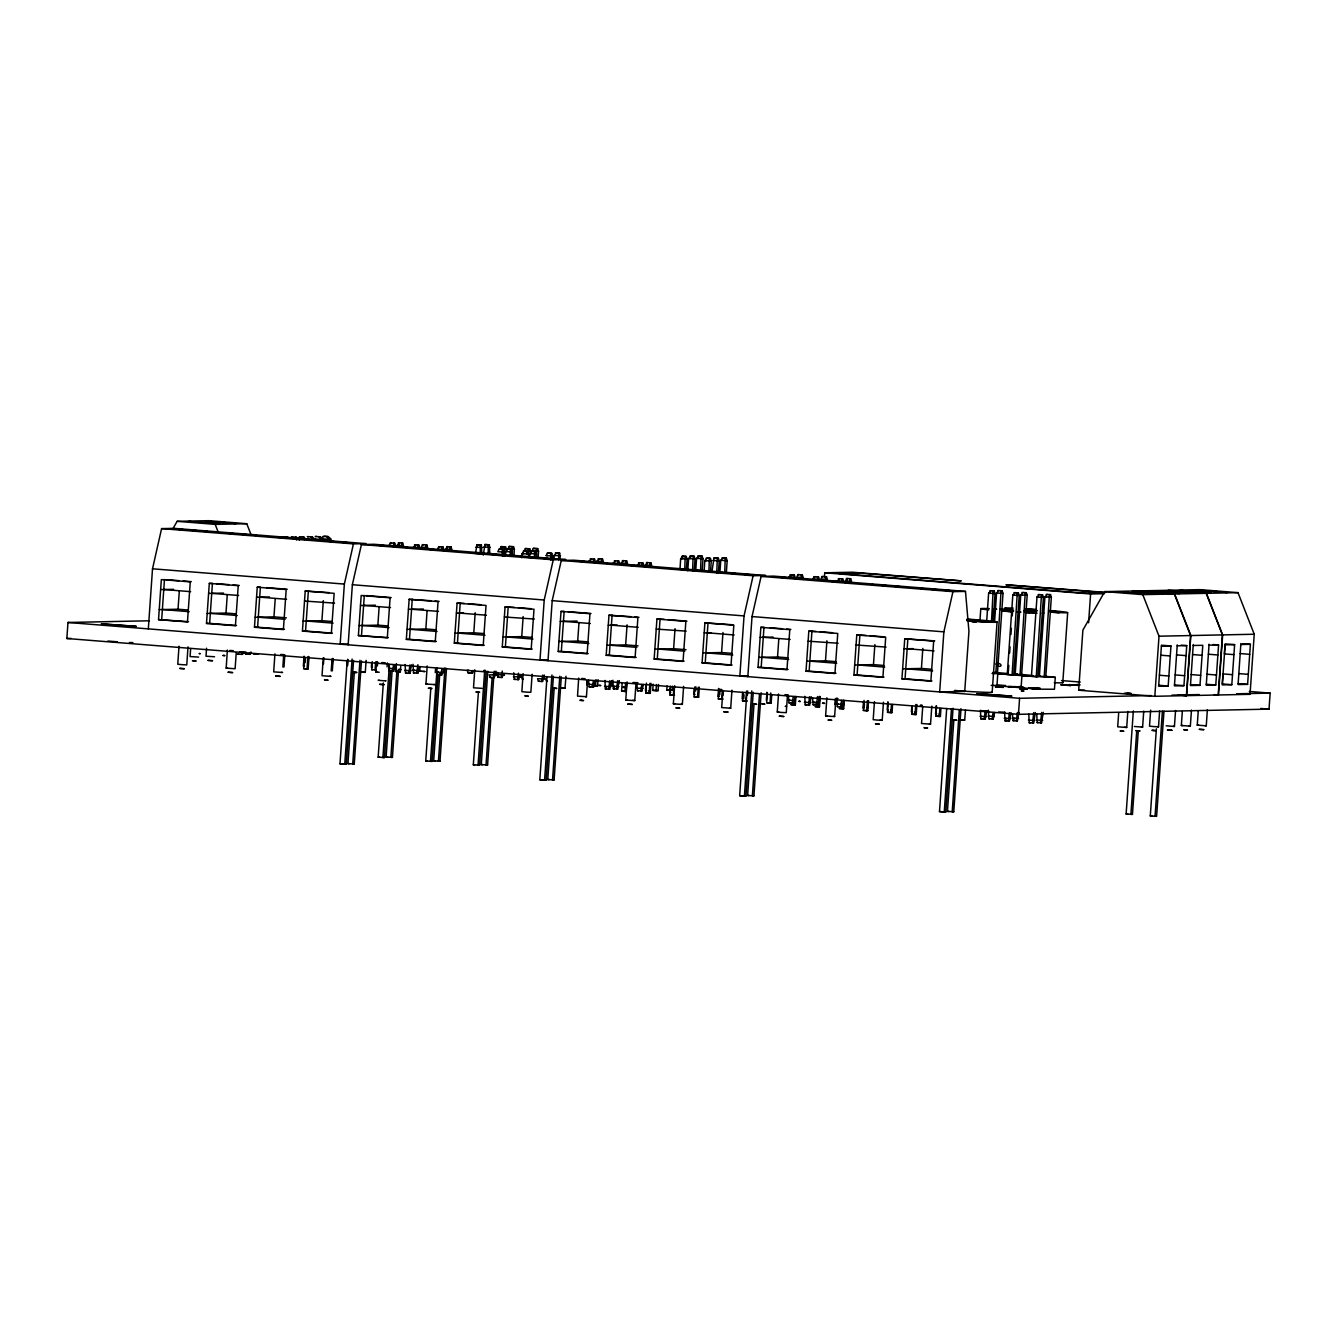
<?xml version="1.0" encoding="UTF-8"?>
<svg xmlns="http://www.w3.org/2000/svg" width="1337" height="1337" viewBox="0 0 1337 1337"><rect width="100%" height="100%" fill="white"/><g stroke="black" fill="none" stroke-linecap="round" stroke-linejoin="round"><path stroke-width="1.5" d="M1249.326 691.446L1270.15 693.118L1269.03 709.128L1018.46 714.326L66.85 638.501L67.97 622.474L149.41 620.786M148.323 628.875L152.518 568.793L161.593 528.616L174.128 528.349L365.97 543.641L353.436 543.892L161.593 528.616M158.535 619.616L161.342 579.573L190.272 581.879L187.464 621.922L158.535 619.616L188.534 621.705M161.677 619.566L164.468 579.506M159.237 609.605L178.038 609.221L179.292 591.188M188.016 646.857L186.762 664.89L182.016 664.673L177.754 664.238L179.024 646.222M198.628 657.085L190.088 656.551L190.656 648.545M206.5 623.443L209.307 583.383L212.433 583.316L209.625 623.376L206.5 623.443L235.429 625.749L238.237 585.69L209.307 583.383M214.538 656.768L206.015 656.216L206.566 648.211M207.202 613.432L225.986 613.048L227.257 595.015M236.231 652.707L235.111 668.734L226.187 668.132L227.357 650.066M254.465 627.27L257.256 587.21L260.397 587.144L257.59 627.203L254.465 627.27L283.394 629.577L286.185 589.517L257.256 587.21M255.166 617.259L273.951 616.858L275.221 598.842M281.539 672.344L282.592 672.478L273.684 671.876L274.937 653.86M283.711 654.963L282.876 666.979L283.979 666.962L284.831 654.946M305.22 591.038L334.15 593.344L331.359 633.387L302.429 631.081L305.22 591.038L329.019 592.609M302.429 631.081L305.555 631.031L308.362 590.971M304.051 656.2L303.349 666.21L304.468 666.194M308.997 656.868L308.162 668.884L307.042 668.901L303.649 668.634L304.485 656.617M305.187 662.6L305.471 658.606M307.042 668.901L307.878 656.885M308.128 662.467L308.546 656.45M303.131 621.07L321.916 620.686L323.32 600.664M329.888 676.204L331.024 676.372L322.016 675.737L323.287 657.704M323.47 663.804L323.888 657.787M332.044 658.823L331.208 670.84L332.328 670.806L333.164 658.79M332.295 664.389L332.729 658.372M353.436 543.892L344.361 584.085L340.166 644.167L348.522 643.999M353.553 660.428L346.3 764.162L344.745 764.196L339.982 763.811L347.185 660.729M348.155 644.802L352.366 584.72L361.425 544.527L373.959 544.276L565.802 559.551L553.267 559.819L361.425 544.527M347.202 665.308L347.62 659.308M347.637 665.726L348.055 659.726M344.745 764.196L352.099 659.041M361.475 660.913L354.255 763.995L347.938 763.644L354.322 672.377M358.383 635.543L361.174 595.483L390.103 597.789L387.312 637.849L358.383 635.543L388.365 637.615M361.508 635.476L364.316 595.433M359.954 660.294L352.701 764.029L354.255 763.995M362.895 672.244L365.285 672.344L366.121 660.328M371.653 663.236L371.368 667.23L372.488 667.213M375.613 661.915L375.062 669.921L376.182 669.904L371.669 669.653L372.238 661.648M359.085 625.532L377.87 625.148L379.123 607.115M379.24 672.26L375.864 671.993L376.566 661.982M376.449 665.893L376.733 661.899M377.402 665.96L377.669 661.965M390.571 670.405L384.471 757.544L378.154 757.193L383.335 682.973M387.078 666.879L387.362 662.901M388.749 664.372L389.318 670.94L393.696 671.191L395.167 664.723M389.401 664.79L382.9 757.578L384.471 757.544M398.476 670.79L392.426 757.377L386.109 757.026L392.192 669.904M393.579 664.756L392.61 671.207L393.696 671.191M395.819 665.157L395.535 669.168L396.654 669.135M400.766 665.826L400.348 671.826L395.836 671.575L396.404 663.57M396.955 670.272L390.855 757.41L392.426 757.377M409.139 599.31L438.068 601.617L435.26 641.676L406.331 639.37L409.139 599.31L430.865 600.731M405.111 664.472L405.529 673.029L409.907 673.28L411.529 664.823M406.331 639.37L409.473 639.303L412.264 599.243M409.941 664.857L408.821 673.296L409.907 673.28M413.066 664.305L413.501 672.879L417.863 673.113L419.35 666.645M417.896 664.69L416.776 673.129L417.863 673.113M424.832 671.525L419.718 671.09L419.985 667.079M407.033 629.359L425.834 628.958L427.088 610.942M433.806 684.477L434.859 684.611L425.935 684.009L427.205 665.993M438.152 674.199L432.052 761.338L425.734 760.987L430.781 688.822M435.277 672.712L435.561 668.734M437.099 668.216L430.481 761.371L432.052 761.338M446.491 668.383L440.007 761.171L433.689 760.82L439.773 673.698M441.929 668.6L440.943 675.051L443.232 672.544L443.516 668.584M444.97 667.848L438.436 761.204L440.007 761.171M457.104 603.137L486.033 605.444L483.225 645.487L454.296 643.181L457.104 603.137L464.357 603.405M454.296 643.181L457.438 643.13L460.229 603.071M475.454 553.418L471.393 552.799L503.414 555.089L475.454 553.418L477.042 544.694L481.404 544.944L481.821 553.652M454.998 633.17L473.799 632.785L475.187 612.764M480.234 553.685L480.317 544.961L477.042 544.694M482.039 688.354L473.515 687.803L474.785 669.787M483.209 555.156L484.997 544.527L489.359 544.777L489.777 553.485M486.167 671.776L479.632 765.115L473.315 764.781L478.362 692.616M488.189 553.518L488.272 544.794L484.997 544.527M484.696 670.322L478.061 765.148L479.632 765.115M493.788 676.305L487.587 764.965L481.27 764.614L487.788 671.258M492.116 677.859L486.016 764.998L487.587 764.965M494.339 671.224L493.37 677.675L495.659 675.168L495.927 671.191M502.394 556.192L502.328 549.507L499.035 549.24L497.832 551.73L504.266 552.081L503.982 556.159M504.4 555.607L504.5 546.883L501.208 546.616L500.005 549.106L506.422 549.457L505.57 546.866L501.208 546.616M505.503 555.64L505.787 551.563L508.077 549.056M505.068 606.948L533.998 609.254L531.19 649.314L502.261 647.008L505.068 606.948L514.394 607.382M502.294 671.057L501.325 677.508L503.614 675.001M510.35 556.025L510.283 549.34L507.007 549.089M502.261 647.008L505.386 646.941L508.194 606.898M511.937 555.991L512.221 551.914L511.369 549.323L510.283 549.34M512.355 555.44L512.455 546.716L509.163 546.465L507.96 548.939L514.377 549.29L513.96 555.407M520.394 674.5L518.622 679.58L514.244 679.346L513.675 672.778M521.731 557.73L522.015 553.652L524.288 551.145M518.505 673.163L517.536 679.614L518.622 679.58M502.963 636.997L521.748 636.613L523.151 616.574M528.583 557.529L528.667 548.805L525.374 548.554L524.171 551.045L530.588 551.396L529.753 548.788L525.374 548.554M529.686 557.562L529.97 553.501L532.26 550.978M532.126 674.283L530.856 692.299L526.11 692.098L521.865 691.664L523.118 673.631M534.516 557.947L534.449 551.262L531.173 551.011M536.104 557.913L536.388 553.852L535.535 551.245L534.449 551.262M536.538 557.362L536.622 548.655L533.329 548.387L532.126 550.877L538.544 551.228L538.126 557.328M553.267 559.819L544.209 600.012L539.998 660.094L548.354 659.91M542.688 675.085L541.702 681.536L543.992 679.029L544.276 675.051M550.727 560.036L550.677 553.368L547.385 553.1L546.181 555.59L552.599 555.941L552.315 560.002M553.852 559.484L554.136 555.423L556.426 552.916L559.702 553.167L560.27 559.852M553.401 676.355L546.148 780.089L544.577 780.123L539.814 779.738L547.034 676.656M548.003 660.729L552.198 600.647L561.273 560.454L573.79 560.203L765.633 575.478L753.115 575.746L561.273 560.454M558.682 559.885L558.632 553.2L555.34 552.933M544.577 780.123L551.93 674.968M561.306 676.84L554.103 779.922L547.769 779.571L554.153 688.288C549.657 687.719 562.125 688.806 554.203 688.288M558.214 651.47L561.022 611.41L564.147 611.343L561.339 651.403L558.214 651.47L587.144 653.776L589.951 613.716L561.022 611.41M559.785 676.221L552.532 779.956L554.103 779.922M565.116 688.271L560.621 687.937L564.999 688.271L565.952 676.255M558.916 641.459L577.701 641.058L578.971 623.042M587.561 680.7L586.442 696.727L577.517 696.126L578.687 678.06M586.776 684.778L587.06 680.817M595.015 680.65L593.528 687.101L589.166 686.867L588.581 680.299M593.427 680.683L592.441 687.134L593.528 687.101M598.04 679.597L597.606 685.781L592.241 685.563L595.567 685.831L596.001 679.647M608.97 615.237L637.899 617.544L635.108 657.587L606.179 655.297L608.97 615.237L630.713 616.658M611.36 680.75L609.739 689.19L605.377 688.956L604.942 680.399M606.179 655.297L609.304 655.23L612.112 615.17M609.772 680.784L608.669 689.223L609.739 689.19M611.911 681.369L611.611 685.497L609.588 685.547M619.315 680.583L617.694 689.04L613.332 688.789L612.898 680.232M617.727 680.617L616.624 689.056L617.694 689.04M626.669 683.391L626.1 691.396L624.997 691.43L621.605 691.145L622.173 683.14M606.881 645.27L625.666 644.885L627.07 624.864M624.997 691.43L625.549 683.408M636.044 682.555L634.774 700.588L630.028 700.371L625.783 699.936L627.036 681.92M643.348 684.494L641.877 690.962L637.498 690.728L636.93 684.143M641.76 684.527L640.791 690.978L641.877 690.962M645.888 684.644L645.47 690.661L646.59 690.644M650.985 683.307L650.283 693.318L649.164 693.351L645.771 693.084L646.473 683.073M649.164 693.351L649.866 683.341M656.935 619.048L685.864 621.354L683.057 661.414L654.144 659.108L656.935 619.048L664.205 619.315M658.523 684.477L658.088 690.611L656.049 690.644L652.723 690.377L653.158 684.193M654.144 659.108L657.269 659.041L660.077 618.998M656.049 690.644L656.484 684.511M672.444 686.182L672.143 690.31L670.121 690.36L666.779 690.093L667.079 685.965M669.954 688.588L669.67 692.583L670.79 692.566M670.121 690.36L670.405 686.232M669.954 695.006L674.45 695.257L669.954 695.006L670.372 688.99M654.829 649.097L673.631 648.712L675.035 628.674M680.015 568.927L703.245 571.016L671.241 568.726L680.015 568.927L680.667 558.716L682.956 556.209L686.249 556.459L687.101 559.067L686.382 569.244M673.33 695.273L673.898 687.268M683.625 686.349L682.355 704.365L677.608 704.164L673.363 703.73L674.617 685.697M684.795 569.278L685.162 556.493L681.887 556.225M687.77 570.765L688.622 558.548L690.911 556.042L694.204 556.309L695.056 558.899L694.204 571.116M692.616 571.15L693.118 556.326L689.842 556.058M695.725 570.598L696.577 558.381L698.867 555.874L702.159 556.142L703.011 558.732L702.159 570.949M700.571 570.983L701.073 556.159L697.797 555.891M694.271 688.505L693.853 694.521L694.956 694.488M699.351 687.168L698.649 697.179L697.53 697.195L694.154 696.928L694.856 686.917M695.691 690.895L695.959 686.9M704.131 570.815L704.85 560.638L707.139 558.131L710.415 558.398L711.267 560.988L710.549 571.166M697.53 697.195L698.232 687.185M704.9 622.875L733.829 625.181L731.021 665.241L702.092 662.935L704.9 622.875L732.826 624.78M708.961 571.2L709.329 558.415L706.053 558.147M702.092 662.935L705.234 662.868L708.025 622.808M712.086 570.648L714.008 557.98L718.37 558.231L719.222 560.821L718.37 573.038M716.782 573.072L717.3 558.248L714.008 557.98M719.908 572.52L720.76 560.303L723.05 557.796L726.325 558.064L727.178 560.671L726.325 572.871M724.738 572.904L725.256 558.081L721.963 557.83M718.571 688.421L718.019 696.443L719.139 696.41M718.32 698.867L722.816 699.101L718.32 698.867L719.022 688.839M702.794 652.924L721.596 652.523L722.983 632.501M719.724 694.839L719.991 690.828M721.713 699.134L722.264 691.112M731.957 690.193L730.704 708.226L721.696 707.574L722.816 691.563M723.1 695.106L723.384 691.095M753.115 575.746L744.04 615.922L739.846 676.004L748.202 675.837M742.185 698.365L742.603 692.365M742.486 700.789L746.999 701.039L742.486 700.789L743.054 692.767M743.74 698.766L744.024 694.755M745.879 701.056L746.581 691.045M747.834 676.639L752.029 616.558L761.104 576.381L773.638 576.113L965.481 591.405L968.941 631.331L964.729 691.413L939.677 691.931L943.872 631.849L952.947 591.656L965.481 591.405M753.232 692.282L745.979 796L744.408 796.033L739.662 795.665L746.865 692.583M747.416 695.023L747.701 691.012M744.408 796.033L751.762 690.895M761.137 692.75L753.934 795.849L747.617 795.498L754.001 704.215C749.272 703.663 761.204 704.766 754.87 704.131M758.046 667.397L760.853 627.337L763.979 627.27L761.188 667.33L758.046 667.397L786.975 669.703L789.783 629.643L760.853 627.337M759.483 694.221L752.363 795.866L753.934 795.849M766.352 700.287L766.92 692.282M771.733 694.939L771.165 702.961L766.669 702.71L767.354 692.7M770.045 702.978L770.747 692.967M770.864 700.538L771.282 694.538M758.747 657.369L777.549 656.985L778.803 638.969M787.526 694.622L786.273 712.654L781.527 712.454L777.265 712.003L778.535 693.987M788.429 696.209L788.997 702.794L793.359 703.028L794.579 700.538L788.145 700.187L789.732 700.153M793.259 696.594L792.289 703.045L793.359 703.028M795.899 696.878L795.331 704.883L790.835 704.632L794.228 704.9L794.846 696.577M795.03 702.46L795.448 696.46M808.818 631.164L837.747 633.454L834.94 673.514L806.01 671.207L808.818 631.164L816.071 631.415M804.774 696.326L805.208 704.883L809.587 705.117L811.208 696.677M806.01 671.207L809.152 671.141L811.943 631.097M809.604 696.711L808.501 705.151L809.587 705.117M812.595 698.148L813.163 704.716L817.542 704.95L818.745 702.477L812.311 702.109L813.915 702.075M824.428 576.899L824.728 572.788L852.438 572.219L961.203 580.876L859.775 573.155L839.268 573.59L1083.254 593.026L1103.777 592.609L1005.942 584.804L1106 592.425M817.575 696.544L816.456 704.983L817.542 704.95M820.199 696.794L819.514 706.805L815.002 706.571L818.394 706.838L819.163 696.51M819.197 704.382L819.765 696.376M806.712 661.197L825.497 660.812L826.901 640.774M837.948 698.582L835.876 698.616L834.622 716.498L831.029 716.381L825.614 715.863L826.868 697.83M834.957 704.566L835.374 698.599M836.912 698.081L837.33 706.638L841.708 706.889L842.912 704.398L836.494 704.047L838.082 704.014M841.591 700.454L840.622 706.905L841.708 706.889M844.232 700.722L843.68 708.744L839.168 708.493L842.561 708.76L843.196 700.421M843.38 706.32L843.797 700.304M856.766 634.975L885.696 637.281L882.905 677.341L853.975 675.035L856.766 634.975L866.109 635.409M853.975 675.035L857.101 674.968L859.908 634.908M863.468 701.992L863.033 707.992L864.153 707.975L864.437 703.964M868.549 700.655L867.847 710.666L866.727 710.682L863.351 710.415L864.053 700.404M866.727 710.682L867.429 700.672M867.546 708.242L867.964 702.226M854.677 665.024L873.462 664.623L874.866 644.601M883.456 702.276L882.203 720.292L877.44 720.091L873.195 719.657L874.448 701.624M887.768 701.908L887.216 709.914L888.32 709.897M892.581 704.582L892.013 712.588L887.517 712.337L888.219 702.326M890.91 712.604L891.461 704.599M891.996 706.17L891.712 710.164L890.592 710.198M904.731 638.802L933.661 641.108L930.87 681.168L901.94 678.862L904.731 638.802L934.73 640.874M901.94 678.862L905.065 678.795L907.873 638.735M911.834 705.836L911.416 711.852L912.536 711.819M916.898 704.499L916.196 714.51L911.684 714.259L912.252 706.254M915.076 714.543L915.778 704.515M902.642 668.834L921.427 668.45L922.831 648.428M931.805 706.12L930.535 724.153L921.527 723.501L922.664 707.474M936.151 705.769L935.582 713.774L936.702 713.757M940.947 708.426L940.396 716.448L935.883 716.197L936.585 706.187M939.276 716.465L939.844 708.46M953.064 708.209L945.811 811.927L944.256 811.96L939.493 811.576L946.696 708.493M944.256 811.96L951.459 708.877M960.985 708.677L953.766 811.76L947.448 811.425L953.833 720.142L952.696 719.941M959.314 710.148L952.211 811.793L953.766 811.76M963.242 719.941L960.284 719.791L964.679 720.125L965.498 710.097M979.921 620.986L980.79 608.602M986.873 710.666L985.252 719.122L980.873 718.871L980.439 710.315M986.639 621.705L988.628 593.193L990.918 590.687M985.285 710.699L984.166 719.139L985.252 719.122M991.469 622.089L993.124 590.971L994.21 590.937L995.062 593.544L993.073 622.056M992.773 620.602L993.491 610.29L995.012 610.441M994.678 712.487L993.207 718.955L988.828 718.721L988.394 710.148M994.594 621.538L996.583 593.026L998.873 590.519M992.171 692.248L997.068 622.14A31.637 0.936 4 0 0 967.336 619.081M993.09 712.521L992.121 718.972L993.207 718.955M995.864 672.812L1001.079 590.804L1002.165 590.787L1003.017 593.377L997.469 672.778L992.656 672.561M1044.966 676.255L1055.277 677.324L1054.458 689.257L1038.013 689.157L996.951 685.731L997.77 673.798L1007.78 673.581M1011.039 712.588L1009.418 721.044L1005.04 720.81L1004.622 712.237M1008.198 673.664L1008.783 665.408M1009.636 653.041L1010.07 646.857M1010.939 634.49L1011.374 628.306M1012.243 615.939L1012.527 611.811L1001.279 610.708M1009.452 712.621L1008.332 721.061L1009.418 721.044M1012.092 674.901L1017.29 592.893L1018.376 592.876L1019.229 595.466L1013.68 674.867L1007.246 674.516L1012.811 595.115L1015.101 592.609M1018.995 712.437L1017.373 720.877L1013.011 720.643L1012.427 714.058M1021.969 592.475L1026.331 592.709L1027.184 595.299L1021.635 674.717L1015.201 674.366L1020.766 594.948L1023.056 592.441M1017.407 712.471L1016.287 720.894L1017.373 720.877M1018.46 714.326L1019.579 698.298L1151.124 695.574M1021.1 687.602L1021.936 675.72L1032.949 675.536M1035.356 712.537L1033.585 722.966L1029.223 722.732L1028.788 714.175M1033.752 712.571L1032.498 722.999L1033.585 722.966M1036.259 676.84L1041.473 594.815L1042.542 594.798L1043.395 597.405L1037.846 676.806L1031.429 676.455L1036.977 597.037L1039.267 594.53M1043.311 712.37L1041.54 722.799L1037.178 722.565L1036.743 714.008M1041.707 712.404L1040.453 722.832L1041.54 722.799M1044.214 676.672L1049.428 594.647L1050.514 594.631L1051.35 597.238L1045.801 676.639L1039.384 676.288L1044.932 596.887L1047.222 594.363M1062.781 682.722L1067.678 612.63M1078.692 690.226L1082.886 630.145L1104.713 591.606L1199.941 589.634L1237.995 592.659L1254.24 634.239L1250.028 694.321L1154.817 696.293L1078.692 690.226L1084.608 690.093M1088.585 622.758L1090.608 593.979L1104.462 593.695M1127.826 711.434L1126.707 727.462L1117.699 726.81L1118.685 712.805M1138.255 731.389L1132.456 814.367L1126.122 814.016L1133.341 710.933M1136.684 731.406L1130.885 814.4L1132.456 814.367M1134.344 726.476L1142.617 727.127L1143.737 711.1M1159.647 710.783L1158.527 726.793L1153.764 726.593L1149.519 726.158L1150.639 710.131M1154.817 696.293L1159.012 636.195L1142.784 594.631L1104.713 591.606M1163.975 711.15L1156.622 816.289L1155.051 816.322L1150.288 815.938L1156.388 728.815M1155.051 816.322L1162.405 711.167M1168.17 686.015L1170.961 645.955L1161.452 645.203L1158.644 686.215L1168.17 686.015L1158.644 685.246M1177.245 644.869L1174.438 685.881L1183.947 685.68L1186.755 645.621L1181.039 645.169M1166.165 725.807L1174.438 726.476L1175.557 710.448M1191.468 710.114L1190.348 726.141L1181.34 725.506L1182.326 711.485M1193.273 644.534L1190.465 685.547L1199.991 685.346L1202.782 645.303L1193.273 645.487M1207.378 709.797L1206.258 725.807L1197.25 725.172L1198.236 711.15M1209.066 644.217L1206.258 685.229L1215.768 685.029L1218.575 644.969L1212.86 644.518M1218.208 694.973L1222.402 634.891L1206.175 593.31M1234.619 644.635L1225.093 644.835L1222.285 684.895L1231.812 684.694L1234.619 644.635L1225.093 643.882L1224.391 653.893L1233.917 654.645M1240.886 643.548L1238.079 684.561L1247.605 684.36L1250.396 644.317L1242.792 643.699M398.677 545.229L399.362 542.755L397.072 545.262L403.507 545.613L402.654 543.006L398.292 542.772M447.009 549.072L447.711 546.599L445.422 549.106L451.839 549.457L451.004 546.866L446.625 546.632M501.592 549.072L502.294 546.599M495.526 675.051L496.228 672.578L497.815 672.544L496.612 675.035L489.225 674.817L490.077 677.424L494.456 677.658M682.271 558.682L682.956 556.209M690.226 558.515L690.911 556.042M698.181 558.348L698.867 555.874M790.384 577.233L791.086 574.76L788.797 577.266L795.214 577.617L794.379 575.027L790 574.776M838.734 581.094L839.419 578.62L837.146 581.127L843.563 581.478L842.711 578.871L838.349 578.637M846.689 580.927L847.374 578.453L845.101 580.96L851.519 581.311L850.666 578.704L846.304 578.47M390.337 542.939L389.117 545.429L395.551 545.78L394.699 543.173L390.337 542.939L391.407 542.922M413.3 547.351L415.59 544.844L414.888 547.318L413.3 547.351L419.718 547.702L418.865 545.112L414.503 544.861M422.459 544.694L421.255 547.184L427.673 547.535L426.821 544.944L422.459 544.694L423.545 544.677M438.67 546.783L437.466 549.273L443.884 549.624L443.032 547.034L438.67 546.783L439.756 546.766M472.446 673.113L473.649 670.622L472.061 670.656L471.359 673.129L472.446 673.113L468.067 672.862L467.215 670.272L468.819 670.238M521.982 674.466L520.778 676.957L513.408 676.739M590.169 558.866L594.53 559.1L595.383 561.707L588.965 561.356L591.255 558.833M598.124 558.699L602.486 558.933L603.338 561.54L596.92 561.189L599.21 558.665M614.335 560.788L618.713 561.022L619.549 563.629L613.131 563.278L615.421 560.771M622.29 560.621L626.669 560.855L627.504 563.462L621.087 563.111L623.376 560.604M638.501 562.71L642.88 562.944L643.732 565.551L637.298 565.2L639.587 562.693M646.456 562.543L650.835 562.793L651.687 565.384L645.253 565.033L647.543 562.526M797.955 574.626L796.752 577.099L803.186 577.45L802.334 574.86L797.955 574.626L799.041 574.592M814.166 576.715L812.963 579.188L819.397 579.556L818.545 576.949L814.166 576.715L815.252 576.682M822.121 576.548L820.918 579.038L827.352 579.389L826.5 576.782L822.121 576.548L823.208 576.514M173.141 528.332L177.119 521.33L208.689 520.678L246.76 523.72L251.189 535.051M243.083 652.105L241.312 654.395L245.891 652.038L239.657 651.838M249.267 654.244L250.52 654.211L245.456 653.927L249.267 654.244L251.038 651.938M300.574 536.805L295.978 539.162L299.404 539.429M319.861 538.661L324.44 536.304L328.25 536.605L331.242 539.279L321.565 538.794M485.649 670.505L483.576 670.556M720.593 689.324L721.947 689.625M991.202 685.396L1005.508 685.463M1055.294 677.374L1021.953 675.77M222.995 655.448L225 655.598L223.095 655.481M226.103 668.099L227.608 668.099M425.935 684.009L427.439 684.026M600.631 685.53L598.742 685.38L600.664 685.513M625.783 699.936L627.27 699.953M673.363 703.73L674.851 703.747M777.265 712.003L778.769 712.019M825.614 715.863L827.118 715.863M964.679 720.125L963.776 719.974M1181.34 725.506L1182.844 725.506M1135.681 730.637L1140.077 730.971L1136.333 730.654M1197.25 725.172L1198.754 725.189M1006.343 673.564L994.962 672.277M1030.509 675.503L1020.783 674.333M177.119 521.33L215.173 524.371L246.76 523.72M283.411 537.156L303.566 539.162L271.561 536.872L288.474 537.608L287.221 537.457M292.619 536.956L291.366 536.989L296.43 537.273L299.421 539.947M308.529 536.638L307.276 536.655L312.34 536.939L315.331 539.613M316.485 536.471L315.231 536.488L320.295 536.772L323.287 539.446L313.61 538.961M296.43 537.273L295.176 537.29L296.597 539.998M307.376 539.78L303.131 537.123L304.552 539.83M312.34 536.939L311.086 536.956L312.507 539.68M320.295 536.772L319.042 536.805L320.462 539.513M323.186 536.338L328.25 536.605M394.699 543.173L393.613 543.206L393.964 545.814M402.654 543.006L401.568 543.039L401.919 545.646M418.865 545.112L417.779 545.128L418.13 547.735M426.821 544.944L425.751 544.961L426.085 547.568M480.317 544.961L481.404 544.944M488.272 544.794L489.359 544.777M443.032 547.034L441.962 547.05L442.296 549.657M451.004 546.866L449.917 546.883L450.251 549.49M477.426 547.151L475.822 547.184L482.256 547.535M485.381 546.983L483.777 547.017L490.211 547.368M509.163 546.465L513.525 546.699L514.377 549.29M504.5 546.883L505.57 546.866M512.455 546.716L513.525 546.699M499.035 549.24L500.122 549.223M533.329 548.387L537.708 548.621L538.544 551.228M528.667 548.805L529.753 548.788M536.622 548.655L537.708 548.621M502.328 549.507L503.414 549.49L504.266 552.081M523.218 551.178L527.58 551.412L528.433 554.019L522.015 553.652L523.603 553.618M512.221 551.914L505.787 551.563M531.558 553.468L529.97 553.501L536.388 553.852M547.385 553.1L551.746 553.334L552.599 555.941M550.677 553.368L551.746 553.334M558.632 553.2L559.702 553.167M546.181 555.59L547.769 555.557M555.724 555.39L554.136 555.423L560.554 555.774M685.162 556.493L686.249 556.459M693.118 556.326L694.204 556.309M701.073 556.159L702.159 556.142M594.53 559.1L593.461 559.117L593.795 561.741M602.486 558.933L601.416 558.966L601.75 561.573M709.329 558.415L710.415 558.398M717.3 558.248L718.37 558.231M725.256 558.081L726.325 558.064M687.101 559.067L680.667 558.716M695.056 558.899L688.622 558.548M703.011 558.732L696.577 558.381M588.965 561.356L590.553 561.323M596.92 561.189L598.508 561.156M618.713 561.022L617.627 561.055L617.961 563.662M626.669 560.855L625.582 560.888L625.917 563.495M706.437 560.604L704.85 560.638L711.267 560.988M719.222 560.821L712.805 560.47M727.178 560.671L720.76 560.303M613.131 563.278L614.719 563.245M621.087 563.111L622.674 563.078M642.88 562.944L641.793 562.977L642.128 565.584M650.835 562.793L649.749 562.81L650.1 565.417M637.298 565.2L638.885 565.167M645.253 565.033L646.841 564.999M794.379 575.027L793.292 575.044L793.626 577.651M802.334 574.86L801.247 574.877L801.582 577.484M160.641 589.584L173.559 589.316M818.545 576.949L817.459 576.966L817.809 579.589M826.5 576.782L825.414 576.799L825.765 579.422M842.711 578.871L841.625 578.904L841.976 581.511M850.666 578.704L849.58 578.737L849.931 581.344M208.605 593.411L223.48 593.093M256.57 597.221L269.489 596.954M304.518 601.048L334.517 603.121M360.472 605.511L375.363 605.193M990.232 593.16L988.628 593.193L995.062 593.544M1003.017 593.377L996.583 593.026M1026.331 592.709L1025.262 592.726L1020.047 674.75L1021.635 674.717M1014.399 595.082L1012.811 595.115L1019.229 595.466M1022.354 594.915L1020.766 594.948L1027.184 595.299M408.437 609.321L423.311 609.02M1142.784 594.631L1237.995 592.659M1038.565 597.004L1036.977 597.037L1043.395 597.405M1046.52 596.854L1044.932 596.887L1051.35 597.238M456.402 613.148L463.454 612.998M504.367 616.975L534.349 619.048M560.32 621.421L577.149 621.07M608.268 625.248L617.276 625.064M66.85 638.501L71.028 638.418M656.233 629.075L686.232 631.148M704.198 632.886L711.251 632.752M760.151 637.348L773.07 637.08M808.116 641.175L838.115 643.247M238.755 654.077L237.501 654.094L242.565 654.378M1159.012 636.195L1254.24 634.239M856.081 644.986L886.063 647.075M904.029 648.813L913.037 648.629M1161.452 646.155L1170.961 645.955M1177.228 645.821L1186.755 645.621M1209.049 645.169L1218.575 644.969M1240.87 644.501L1250.396 644.317M303.649 668.634L308.162 668.884M390.07 668.316L388.465 668.35L394.9 668.701M371.669 669.653L372.789 669.636M406.281 670.405L404.693 670.439L411.111 670.79M414.236 670.238L412.648 670.272L419.066 670.622M389.318 670.94L390.404 670.923M353.102 672.461L351.999 672.494L355.375 672.762M375.864 671.993L376.967 671.976M395.836 671.575L396.955 671.558M419.718 671.09L420.821 671.057M399.228 671.859L400.348 671.826M422.993 671.375L424.782 671.525M442.029 675.035L437.667 674.801L436.815 672.193L438.402 672.16M405.529 673.029L406.615 673.012M413.501 672.879L414.57 672.845M443.232 672.544L436.815 672.193M468.067 672.862L469.153 672.845M437.667 674.801L438.753 674.767M502.411 677.491L498.032 677.257L497.18 674.65L498.785 674.617M490.077 677.424L491.164 677.391M498.032 677.257L499.119 677.224M514.244 679.346L515.33 679.33M523.285 679.163L522.215 679.179L521.363 676.572M543.992 679.029L537.574 678.678L538.427 681.268L542.789 681.502M538.427 681.268L539.496 681.252M547.468 681.085L546.382 681.101L545.529 678.511M1015.201 674.366L1016.805 674.333M594.731 684.628L588.313 684.277M595.567 685.831L597.606 685.781M589.166 686.867L590.235 686.85M610.942 686.717L604.525 686.366M618.897 686.549L612.48 686.199M605.377 688.956L606.463 688.939L606.112 686.332M613.332 688.789L614.418 688.772L614.067 686.165M643.08 688.471L636.646 688.12M652.723 690.377L658.088 690.611M666.779 690.093L672.143 690.31M621.605 691.145L626.1 691.396M637.498 690.728L638.585 690.694M648.863 690.928L649.983 690.911M645.771 693.084L650.283 693.318M1019.212 686.633L1020.799 686.6M1038.548 688.171L1040.136 688.137M694.154 696.928L698.649 697.179M766.669 702.71L771.165 702.961M805.944 702.243L804.356 702.276L810.79 702.627M788.997 702.794L790.083 702.761M1172.014 695.14L1199.155 694.572M1236.742 693.803L1270.15 693.118M814.701 704.148L815.821 704.114M794.228 704.9L795.331 704.883M805.208 704.883L806.295 704.866M813.163 704.716L814.25 704.699M818.394 706.838L819.514 706.805M837.33 706.638L838.416 706.621M842.561 708.76L843.68 708.744M863.351 710.415L867.847 710.666M887.517 712.337L892.013 712.588M914.809 712.12L915.912 712.103M911.684 714.259L916.196 714.51M938.975 714.042L940.095 714.025M935.883 716.197L940.396 716.448M986.455 716.632L980.021 716.281M994.41 716.465L987.976 716.114M980.873 718.871L981.96 718.855M988.828 718.721L989.915 718.688M1010.622 718.554L1004.204 718.203M1018.577 718.387L1012.159 718.036M1005.04 720.81L1006.126 720.777L1005.792 718.17M1013.011 720.643L1014.081 720.61L1013.747 718.002M1034.788 720.476L1028.37 720.125M1042.743 720.325L1036.325 719.958M1029.223 722.732L1030.309 722.715M1037.178 722.565L1038.264 722.548M378.154 757.193L379.708 757.16M386.109 757.026L387.663 756.993M425.734 760.987L427.288 760.954M433.689 760.82L435.244 760.786M339.982 763.811L346.3 764.162M347.938 763.644L349.509 763.611M473.315 764.781L474.869 764.747M481.27 764.614L482.824 764.58M539.814 779.738L546.148 780.089M547.769 779.571L549.34 779.538M739.662 795.665L745.979 796M747.617 795.498L749.171 795.465M939.493 811.576L945.811 811.927M947.448 811.425L949.019 811.392M1126.122 814.016L1127.693 813.982M1150.288 815.938L1151.859 815.904M992.021 673.514L998.371 673.731M1022.554 675.67L997.77 673.798M675.686 707.891L679.831 708.209L677.124 707.958M129.455 642.512L132.864 642.596M1078.341 684.544L1076.77 684.561L1080.112 684.912M1038.364 688.003L1036.777 688.037L1037.963 688.187M637.916 682.739L632.986 682.522M922.296 705.301L920.24 705.334L921.778 705.535M1054.977 610.942L1049.746 610.742L1059.606 612.045L1051.801 611.978M992.656 609.104L996.667 609.254M379.09 680.182C374.243 680.132 389.167 681.235 385.457 680.633M761.204 703.864L764.948 704.181L762.575 704.081M524.572 695.825L528.332 696.142L525.959 696.042M1024.56 612.313L1035.74 612.547L1025.161 611.176M785.304 706.387L786.49 706.421L785.521 706.287M1018.627 686.65L1022.571 686.733L1021.384 686.583M1126.005 693.368L1131.135 693.502L1129.581 693.301M1022.27 690.878C1018.209 690.744 1027.033 691.162 1022.955 691.028M280.686 654.462L283.745 654.629M784.969 694.638L788.011 694.805M998.689 711.919L1004.939 712.27M1012.694 673.798L1017.474 674.082M1036.86 675.72L1039.985 675.904M1025.596 609.003L1036.543 609.705L1029.724 609.003A31.637 0.936 4 0 0 1025.746 608.753M1025.512 610.006L1037.412 610.758M1001.731 609.505L1013.613 610.257M1001.647 610.508L1013.546 611.26M1017.089 611.878L1020.95 612.112M970.361 620.92L988.996 621.571L966.885 619.282M972.216 622.023L976.077 622.257M200.216 653.659L199.063 653.542L199.948 653.643M953.565 719.974L956.841 720.275L953.883 720.125M1012.527 611.811L1002.432 611.059M966.918 620.686L972.016 621.27A31.637 0.936 4 0 0 997.034 622.023M1124.317 693.201L1129.08 693.418L1127.943 693.235M623.727 687.335C620.786 687.201 626.685 687.536 623.61 687.402M194.45 660.812C187.431 660.478 201.202 661.263 194.183 660.929M363.163 672.127L360.773 672.026L365.285 672.344M1185.685 729.768C1178.682 729.434 1192.454 730.219 1185.434 729.885M1153.864 730.42C1146.862 730.086 1160.616 730.871 1153.614 730.537M1122.044 731.088C1115.208 730.771 1128.796 731.523 1121.793 731.205M326.378 679.998C319.526 679.681 333.13 680.449 326.111 680.115M581.779 700.354C574.943 700.036 588.531 700.805 581.528 700.471M726.041 711.852L723.668 711.752L726.626 711.886M725.79 711.969L728.164 712.069L727.161 711.936M925.889 727.779C919.037 727.445 932.641 728.214 925.622 727.88M1008.048 686.616L1014.616 686.9L1011.223 686.549M117.389 641.793L107.896 641.041M229.897 650.434L233.323 650.684M381.881 662.55L385.29 662.801M581.712 678.477L585.121 678.711M1034.855 610.976L1025.145 610.207M966.818 620.284L986.455 622.039M954.852 690.494L967.102 691.363A31.637 0.936 4 0 0 991.553 691.948M799.576 701.357C802.35 701.624 796.718 701.14 799.459 701.407M355.207 672.294C361.608 672.895 348.673 671.792 354.94 672.411M430.28 688.288C436.714 688.906 423.595 687.77 430.029 688.405M477.861 692.081C484.312 692.683 471.176 691.58 477.61 692.198M829.959 720.125C836.377 720.743 823.442 719.64 829.709 720.242M877.289 724.036C870.989 723.417 883.105 724.504 878.125 723.969M1168.12 590.285L1206.425 593.31L1222.653 634.891L1218.458 694.973L1214.096 694.638M1136.283 590.937L1174.605 593.979L1190.832 635.543L1186.638 695.624L1178.398 694.973M824.728 572.788L1090.608 593.979M997.803 590.536L1002.165 590.787M1046.136 594.397L1050.514 594.631M989.848 590.703L994.21 590.937M1014.014 592.625L1018.376 592.876M1038.18 594.564L1042.542 594.798M299.321 536.822L304.385 537.106M305.655 539.129L310.786 539.53M761.104 576.381L952.947 591.656M1240.184 653.559L1249.694 654.328M152.518 568.793L344.361 584.085M352.366 584.72L544.209 600.012M552.198 600.647L744.04 615.922M752.029 616.558L943.872 631.849M1208.364 654.228L1217.873 654.98M1192.571 654.545L1202.097 655.314M1176.543 654.879L1186.053 655.648M1160.75 655.214L1170.259 655.966M166.54 579.673L178.941 580.659M183.069 580.977L191.341 581.645M216.561 583.651L228.961 584.637M233.089 584.971L239.29 585.472M266.598 587.645L287.254 589.283M366.371 595.583L391.173 597.572M434.993 601.065L439.138 601.383M468.502 603.722L480.902 604.708M518.522 607.717L530.923 608.703M568.275 611.678L591.004 613.482M634.841 616.975L638.969 617.31M668.333 619.649L686.934 621.137M770.179 627.772L782.58 628.758M786.708 629.075L790.852 629.409M820.216 631.749L832.617 632.735M870.237 635.743L884.71 636.897M1238.781 673.597L1248.307 674.349M163.766 589.517L190.639 591.656M211.731 593.344L238.604 595.483M259.696 597.154L286.553 599.294M363.614 605.444L390.471 607.583M411.579 609.254L438.436 611.393M459.527 613.081L486.401 615.221M563.445 621.354L590.302 623.51M611.41 625.181L638.267 627.32M707.323 632.819L734.197 634.975M763.277 637.281L790.15 639.42M907.171 648.746L934.028 650.885M1232.513 674.684L1223.004 673.915L1222.302 683.926L1231.812 684.694M1206.96 674.249L1216.469 675.018M1191.167 674.583L1200.693 675.335M1175.139 674.918L1184.649 675.67M1159.346 675.235L1168.872 676.004M1238.079 683.608L1247.605 684.36M1206.258 684.26L1215.768 685.029M1190.465 684.594L1199.991 685.346M1174.438 684.928L1183.947 685.68M1241.806 693.652L1250.028 694.321M178.038 609.221L188.367 610.04M225.986 613.048L236.331 613.867M273.951 616.858L286.352 617.844M321.916 620.686L332.245 621.504M377.87 625.148L388.198 625.967M425.834 628.958L436.163 629.794M473.799 632.785L484.128 633.604M521.748 636.613L532.093 637.431M577.701 641.058L588.046 641.894M625.666 644.885L638.067 645.871M673.631 648.712L686.031 649.698M721.596 652.523L731.924 653.358M777.549 656.985L787.877 657.804M825.497 660.812L835.842 661.631M873.462 664.623L883.79 665.458M921.427 668.45L931.755 669.269M1061.561 680.583L1080.263 682.071M162.379 609.538L189.236 611.678M210.327 613.365L237.201 615.505M258.292 617.193L285.149 619.332M306.257 621.003L333.114 623.142M362.21 625.465L389.067 627.605M410.175 629.292L437.032 631.432M458.123 633.103L484.997 635.242M506.088 636.93L532.962 639.069M562.041 641.392L588.915 643.532M610.006 645.203L636.863 647.359M657.971 649.03L684.828 651.169M705.936 652.857L732.793 654.996M761.889 657.319L788.746 659.459M809.838 661.13L836.711 663.269M857.802 664.957L884.659 667.096M905.767 668.784L932.624 670.923M1178.148 694.973L1186.387 695.624L1190.582 635.543L1174.354 593.979M997.502 685.212L1005.558 685.864M1013.613 686.499L1023.691 687.302M1031.746 687.953L1039.802 688.588M1009.619 686.499L1012.844 686.767L1008.031 686.533M209.625 623.376L236.499 625.515M257.59 627.203L284.463 629.343M305.555 631.031L332.412 633.17M409.473 639.303L436.33 641.442M457.438 643.13L484.295 645.27M505.386 646.941L532.26 649.08M561.339 651.403L588.213 653.542M609.304 655.23L636.161 657.369M657.269 659.041L684.126 661.18M705.234 662.868L732.091 665.007M761.188 667.33L788.045 669.469M809.152 671.141L836.009 673.28M857.101 674.968L883.974 677.107M905.065 678.795L931.922 680.934M1260.707 708.476L1269.03 709.128M954.417 690.594L964.729 691.413M67.97 622.474L1019.579 698.298M501.275 674.617L504.567 674.867L497.18 674.65M493.32 674.767L496.612 675.035M1049.746 610.474L1059.706 611.393A31.637 0.936 4 0 1 1050.381 612.196M995.915 664.038C1000.995 661.564 1003.669 667.965 997.435 665.96M981.425 710.615L987.274 711.15M1050.498 611.828L1059.071 612.831M1025.095 612.179L1029.741 612.613M1124.668 727.194L1126.707 727.462M880.164 720.025L882.203 720.292M632.752 700.321L634.774 700.588M1205.122 725.64L1206.258 725.807M1189.211 725.958L1190.348 726.141M1173.301 726.292L1174.438 726.476M1157.374 726.626L1158.527 726.793M1141.464 726.96L1142.617 727.127M929.399 723.969L930.535 724.153M833.469 716.331L834.622 716.498M729.567 708.042L730.704 708.226M681.218 704.198L682.355 704.365M585.305 696.56L586.442 696.727M326.997 536.638L328.417 539.346M215.173 524.371L218.132 531.925M526.494 551.429L526.845 554.053M1043.194 612.831A31.637 0.936 4 0 1 1042.275 613.248M1037.094 613.182A31.637 0.936 4 0 1 1026.515 612.697M988.762 609.839A31.637 0.936 4 0 1 989.313 608.619M992.856 608.77A31.637 0.936 4 0 1 996.282 608.937M999.942 609.137A31.637 0.936 4 0 1 1012.009 609.906M1024.092 610.808A31.637 0.936 4 0 1 1035.841 611.878M1062.163 682.438A31.637 0.936 4 0 1 1054.258 682.722M1034.403 611.176A31.637 0.936 4 0 1 1026.298 610.574M1012.627 609.354A31.637 0.936 4 0 1 1013.179 608.118M101.428 623.878L136.224 626.368L101.428 623.878M976.912 693.636L1011.691 696.126L976.912 693.636M995.447 686.834L1003.168 687.385L995.447 686.834M1019.613 688.756L1027.334 689.307L1019.613 688.756M1028.972 688.12L1038.782 688.822L1028.972 688.12M1061.01 684.828L1070.67 685.53L1061.01 684.828M1068.965 684.661L1078.625 685.363L1068.965 684.661M188.751 521.48L219.987 523.837L188.751 521.48M204.661 521.146L235.897 523.502L204.661 521.146M176.417 529.168L207.653 531.524L176.417 529.168M224.766 533.012L255.985 535.368L224.766 533.012M320.679 540.666L351.915 543.023L320.679 540.666M376.249 545.078L407.484 547.451L376.249 545.078M424.598 548.939L455.833 551.295L424.598 548.939M520.528 556.576L551.746 558.933L520.528 556.576M576.097 561.005L607.316 563.362L576.097 561.005M624.429 564.866L655.665 567.222L624.429 564.866M720.359 572.503L751.595 574.86L720.359 572.503M775.928 576.932L807.164 579.289L775.928 576.932M824.277 580.776L855.496 583.133L824.277 580.776M871.858 584.57L903.077 586.926L871.858 584.57M920.19 588.43L951.426 590.787L920.19 588.43M208.087 660.378L212.483 660.712L208.087 660.378M179.843 668.4L184.239 668.734L179.843 668.4M1116.362 591.739L1147.581 594.096L1116.362 591.739M1132.272 591.405L1163.491 593.762L1132.272 591.405M1148.182 591.088L1179.401 593.444L1148.182 591.088M228.176 672.244L232.571 672.578L228.176 672.244M1164.092 590.753L1195.311 593.11L1164.092 590.753M1180.003 590.419L1211.238 592.776L1180.003 590.419M1195.913 590.085L1227.149 592.458L1195.913 590.085M275.756 676.037L280.152 676.372L275.756 676.037M398.894 669.453L400.849 669.603L398.894 669.453M379.675 684.327L384.07 684.644L379.675 684.327M627.855 704.098L632.251 704.432L627.855 704.098M822.556 703.212L824.511 703.362L822.556 703.212M779.354 716.164L783.749 716.498L779.354 716.164M1167.519 729.985L1171.897 730.32L1167.519 729.985M1199.339 729.333L1203.718 729.651L1199.339 729.333M254.665 653.743L253.412 653.776L258.476 654.044L254.665 653.743M1032.181 688.304L1030.593 688.338L1037.011 688.689L1032.181 688.304"/></g></svg>
